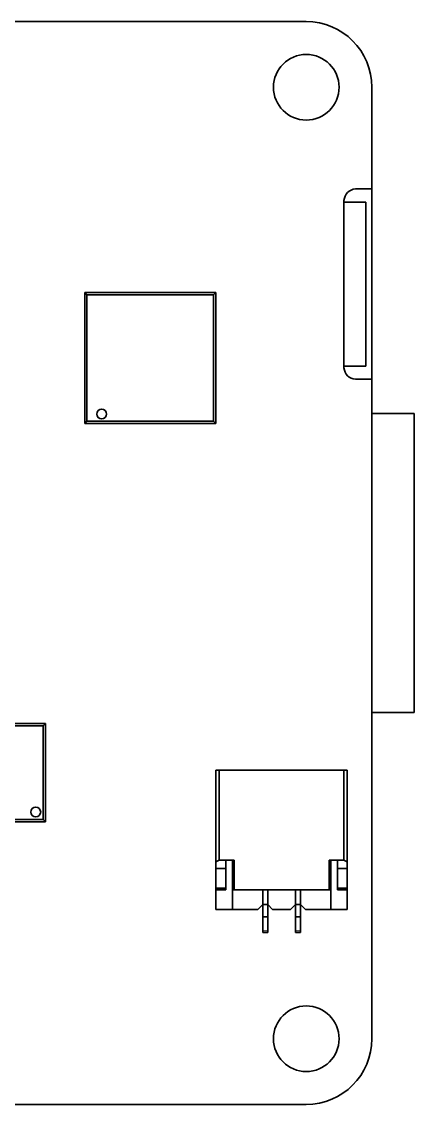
# Model space of a CAD drawing. Extents: x 507 to 804, y 334 to 583.
# Drawn here: x 749.23 to 761.2, y 404 to 437 of the extents above; entities that cross this region are included whole.
import ezdxf

# ---------------------------------------------------------------- set-up
doc = ezdxf.new("R2010")
doc.units = 0

msp = doc.modelspace()

# ---------------------------------------------------------------- linework, layer by layer
at = {"color": 7, "lineweight": 35}
for p, q in [((728.902, 437), (757.902, 437)), ((759.902, 406), (759.902, 426.1)), ((728.902, 404), (757.902, 404))]:
    msp.add_line(p, q, dxfattribs=at)
at = {"color": 7, "lineweight": 35, "ltscale": 0.0775}
msp.add_line((759.902, 431.9), (759.902, 435), dxfattribs=at)
at = {"color": 7, "lineweight": 35, "ltscale": 0.012502}
msp.add_line((759.902, 431.9), (759.402, 431.9), dxfattribs=at)
at = {"color": 7, "lineweight": 35, "ltscale": 0.145}
msp.add_line((759.902, 426.1), (759.902, 431.9), dxfattribs=at)
at = {"color": 7, "lineweight": 35, "ltscale": 0.127501}
msp.add_line((759.052, 426.45), (759.052, 431.55), dxfattribs=at)
at = {"color": 7, "lineweight": 35, "ltscale": 0.016586}
for p, q in [((759.715, 431.5), (759.052, 431.5)), ((759.052, 426.5), (759.715, 426.5))]:
    msp.add_line(p, q, dxfattribs=at)
at = {"color": 7, "lineweight": 35, "ltscale": 0.125}
msp.add_line((759.715, 426.5), (759.715, 431.5), dxfattribs=at)
at = {"color": 7, "lineweight": 35, "ltscale": 0.09995}
for p, q in [((755.15, 428.748), (751.152, 428.748)), ((751.152, 428.748), (751.152, 424.75)), ((755.15, 424.75), (755.15, 428.748)), ((751.152, 424.75), (755.15, 424.75))]:
    msp.add_line(p, q, dxfattribs=at)
at = {"color": 7, "lineweight": 35, "ltscale": 0.002475}
for p, q in [((751.222, 428.678), (751.152, 428.748)), ((755.08, 428.678), (755.15, 428.748)), ((751.222, 424.82), (751.152, 424.75)), ((755.08, 424.82), (755.15, 424.75))]:
    msp.add_line(p, q, dxfattribs=at)
at = {"color": 7, "lineweight": 35, "ltscale": 0.096449}
for p, q in [((751.222, 428.678), (755.08, 428.678)), ((755.08, 424.82), (751.222, 424.82))]:
    msp.add_line(p, q, dxfattribs=at)
at = {"color": 7, "lineweight": 35, "ltscale": 0.09645}
for p, q in [((751.222, 424.82), (751.222, 428.678)), ((755.08, 428.678), (755.08, 424.82))]:
    msp.add_line(p, q, dxfattribs=at)
at = {"color": 7, "lineweight": 35, "ltscale": 0.00625}
for p, q in [((751.152, 427.875), (751.152, 428.125)), ((751.152, 427.375), (751.152, 427.625)), ((751.152, 426.875), (751.152, 427.125)), ((751.152, 426.375), (751.152, 426.625)), ((751.152, 425.875), (751.152, 426.125)), ((751.152, 425.375), (751.152, 425.625)), ((755.702, 411.438), (755.452, 411.438)), ((755.452, 411.188), (755.452, 411.438)), ((758.602, 411.438), (758.852, 411.438)), ((758.852, 411.188), (758.852, 411.438))]:
    msp.add_line(p, q, dxfattribs=at)
at = {"color": 7, "lineweight": 35, "ltscale": 0.0125}
for p, q in [((759.902, 426.1), (759.402, 426.1)), ((755.652, 409.938), (755.152, 409.938)), ((758.652, 409.938), (759.152, 409.938))]:
    msp.add_line(p, q, dxfattribs=at)
at = {"color": 7, "lineweight": 35, "ltscale": 0.032338}
for p, q in [((761.195, 425.052), (759.902, 425.052)), ((759.902, 415.948), (761.195, 415.948))]:
    msp.add_line(p, q, dxfattribs=at)
at = {"color": 7, "lineweight": 35, "ltscale": 0.22758}
msp.add_line((761.195, 415.948), (761.195, 425.052), dxfattribs=at)
at = {"color": 7, "lineweight": 35, "ltscale": 0.05}
for p, q in [((749.962, 415.61), (747.962, 415.61)), ((747.962, 412.61), (749.962, 412.61))]:
    msp.add_line(p, q, dxfattribs=at)
at = {"color": 7, "lineweight": 35, "ltscale": 0.046249}
for p, q in [((748.037, 415.535), (749.887, 415.535)), ((749.887, 412.685), (748.037, 412.685))]:
    msp.add_line(p, q, dxfattribs=at)
at = {"color": 7, "lineweight": 35, "ltscale": 0.002652}
for p, q in [((749.962, 415.61), (749.887, 415.535)), ((749.962, 412.61), (749.887, 412.685))]:
    msp.add_line(p, q, dxfattribs=at)
at = {"color": 7, "lineweight": 35, "ltscale": 0.07125}
msp.add_line((749.887, 415.535), (749.887, 412.685), dxfattribs=at)
at = {"color": 7, "lineweight": 35, "ltscale": 0.075}
msp.add_line((749.962, 412.61), (749.962, 415.61), dxfattribs=at)
at = {"color": 7, "lineweight": 35, "ltscale": 0.07}
for p, q in [((755.152, 411.388), (755.152, 414.188)), ((759.152, 414.188), (759.152, 411.388))]:
    msp.add_line(p, q, dxfattribs=at)
at = {"color": 7, "lineweight": 35, "ltscale": 0.002499}
for p, q in [((755.152, 414.188), (755.252, 414.188)), ((759.052, 414.188), (759.152, 414.188))]:
    msp.add_line(p, q, dxfattribs=at)
at = {"color": 7, "lineweight": 35, "ltscale": 0.095001}
msp.add_line((755.252, 414.188), (759.052, 414.188), dxfattribs=at)
at = {"color": 7, "lineweight": 35, "ltscale": 0.06875}
for p, q in [((755.252, 414.188), (755.252, 411.438)), ((759.052, 411.438), (759.052, 414.188))]:
    msp.add_line(p, q, dxfattribs=at)
at = {"color": 7, "lineweight": 35, "ltscale": 0.005}
for p, q in [((755.452, 414.188), (755.652, 414.188)), ((758.852, 414.188), (758.652, 414.188)), ((755.152, 411.388), (755.152, 411.188)), ((755.452, 411.438), (755.252, 411.438)), ((758.852, 411.438), (759.052, 411.438)), ((759.152, 411.388), (759.152, 411.188))]:
    msp.add_line(p, q, dxfattribs=at)
at = {"color": 7, "lineweight": 35, "ltscale": 0.002794}
for p, q in [((755.252, 411.438), (755.152, 411.388)), ((759.152, 411.388), (759.052, 411.438))]:
    msp.add_line(p, q, dxfattribs=at)
at = {"color": 7, "lineweight": 35, "ltscale": 0.015}
for p, q in [((755.152, 410.588), (755.152, 411.188)), ((755.452, 411.188), (755.452, 410.588)), ((758.852, 411.188), (758.852, 410.588)), ((759.152, 410.588), (759.152, 411.188)), ((755.152, 409.938), (755.152, 410.538)), ((755.652, 410.538), (755.652, 409.938)), ((758.652, 409.938), (758.652, 410.538)), ((759.152, 409.938), (759.152, 410.538))]:
    msp.add_line(p, q, dxfattribs=at)
at = {"color": 7, "lineweight": 35, "ltscale": 0.0075}
for p, q in [((755.452, 411.188), (755.152, 411.188)), ((758.852, 411.188), (759.152, 411.188)), ((755.452, 410.588), (755.152, 410.588)), ((755.452, 410.538), (755.152, 410.538)), ((758.852, 410.588), (759.152, 410.588)), ((758.852, 410.538), (759.152, 410.538))]:
    msp.add_line(p, q, dxfattribs=at)
at = {"color": 7, "lineweight": 35, "ltscale": 0.0225}
for p, q in [((755.652, 410.538), (755.652, 411.438)), ((755.702, 411.438), (755.702, 410.538)), ((758.602, 410.538), (758.602, 411.438)), ((758.652, 411.438), (758.652, 410.538))]:
    msp.add_line(p, q, dxfattribs=at)
at = {"color": 7, "lineweight": 35, "ltscale": 0.00125}
for p, q in [((755.152, 410.538), (755.152, 410.588)), ((755.452, 410.588), (755.452, 410.538)), ((755.702, 410.538), (755.652, 410.538)), ((758.652, 410.538), (758.602, 410.538)), ((758.852, 410.588), (758.852, 410.538)), ((759.152, 410.538), (759.152, 410.588)), ((756.577, 409.288), (756.577, 409.238)), ((756.727, 409.288), (756.727, 409.238)), ((757.577, 409.288), (757.577, 409.238)), ((757.727, 409.288), (757.727, 409.238))]:
    msp.add_line(p, q, dxfattribs=at)
at = {"color": 7, "lineweight": 35, "ltscale": 0.072501}
msp.add_line((755.702, 410.538), (758.602, 410.538), dxfattribs=at)
at = {"color": 7, "lineweight": 35, "ltscale": 0.01125}
for p, q in [((756.577, 410.538), (756.577, 410.088)), ((756.577, 410.538), (756.577, 410.088)), ((756.727, 410.088), (756.727, 410.538)), ((756.727, 410.088), (756.727, 410.538)), ((757.577, 410.538), (757.577, 410.088)), ((757.577, 410.538), (757.577, 410.088)), ((757.727, 410.088), (757.727, 410.538)), ((757.727, 410.088), (757.727, 410.538))]:
    msp.add_line(p, q, dxfattribs=at)
at = {"color": 7, "lineweight": 35, "ltscale": 0.019376}
for p, q in [((756.427, 409.938), (755.652, 409.938)), ((758.652, 409.938), (757.877, 409.938))]:
    msp.add_line(p, q, dxfattribs=at)
at = {"color": 7, "lineweight": 35, "ltscale": 0.005303}
for p, q in [((756.577, 410.088), (756.427, 409.938)), ((756.877, 409.938), (756.727, 410.088)), ((757.577, 410.088), (757.427, 409.938)), ((757.877, 409.938), (757.727, 410.088))]:
    msp.add_line(p, q, dxfattribs=at)
at = {"color": 7, "lineweight": 35, "ltscale": 0.009357}
for p, q in [((756.577, 409.713), (756.577, 410.088)), ((756.727, 409.713), (756.727, 410.088)), ((757.577, 409.713), (757.577, 410.088)), ((757.727, 409.713), (757.727, 410.088))]:
    msp.add_line(p, q, dxfattribs=at)
at = {"color": 7, "lineweight": 35, "ltscale": 0.003751}
for p, q in [((756.577, 410.088), (756.727, 410.088)), ((757.577, 410.088), (757.727, 410.088)), ((756.727, 409.713), (756.577, 409.713)), ((757.727, 409.713), (757.577, 409.713)), ((756.727, 409.238), (756.577, 409.238)), ((757.727, 409.238), (757.577, 409.238))]:
    msp.add_line(p, q, dxfattribs=at)
at = {"color": 7, "lineweight": 35, "ltscale": 0.013751}
msp.add_line((757.427, 409.938), (756.877, 409.938), dxfattribs=at)
at = {"color": 7, "lineweight": 35, "ltscale": 0.010643}
for p, q in [((756.577, 409.288), (756.577, 409.713)), ((756.727, 409.288), (756.727, 409.713)), ((757.577, 409.288), (757.577, 409.713)), ((757.727, 409.288), (757.727, 409.713))]:
    msp.add_line(p, q, dxfattribs=at)
at = {"color": 7, "lineweight": 13, "ltscale": 0.003751}
for p, q in [((756.727, 409.288), (756.577, 409.288)), ((757.727, 409.288), (757.577, 409.288))]:
    msp.add_line(p, q, dxfattribs=at)
at = {"color": 7, "lineweight": 35}
for centre, radius in [((757.902, 435), 1), ((751.668, 425.04), 0.15), ((749.662, 412.91), 0.15), ((757.902, 406), 1)]:
    msp.add_circle(centre, radius, dxfattribs=at)
for centre, radius, start, end in [((757.902, 435), 2, 0, 90), ((759.427, 431.525), 0.376, 93.8282, 176.1856), ((759.427, 426.475), 0.376, 183.8172, 266.1877), ((757.902, 406), 2, 270, 360)]:
    msp.add_arc(centre, radius, start, end, dxfattribs=at)

doc.saveas('drawing.dxf')
